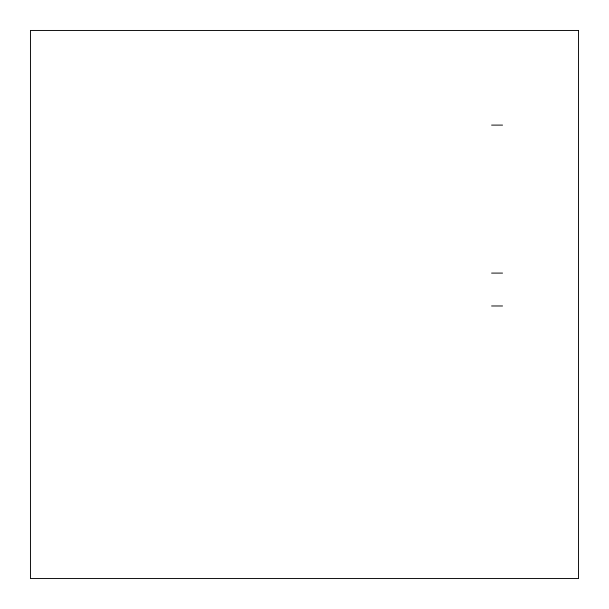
<?xml version="1.0" encoding="UTF-8"?>
<svg xmlns="http://www.w3.org/2000/svg" width="609" height="609" viewBox="0 0 609 609"><rect width="100%" height="100%" fill="white"/><g stroke="black" fill="none" stroke-linecap="round" stroke-linejoin="round"><path stroke-width="0.91" d="M491.585 125.104L502.547 125.104M491.585 273.091L502.547 273.091M491.585 305.977L502.547 305.977M578.55 30.45L30.45 30.45L30.45 578.55L578.55 578.55L578.55 30.45"/></g></svg>
